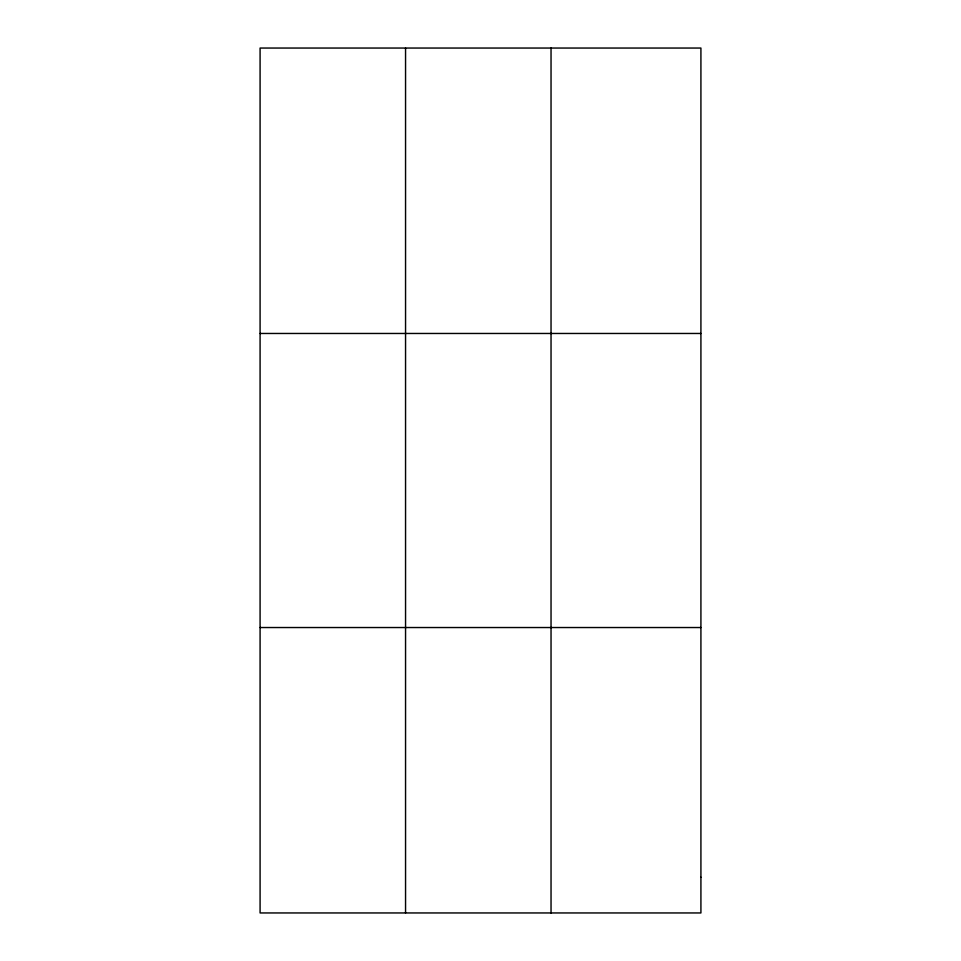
<?xml version="1.0" encoding="UTF-8"?>
<svg xmlns="http://www.w3.org/2000/svg" width="961" height="961" viewBox="0 0 961 961"><rect width="100%" height="100%" fill="white"/><g stroke="black" fill="none" stroke-linecap="round" stroke-linejoin="round"><path stroke-width="1.44" d="M405.554 48.05L405.554 912.95M551.037 48.05L551.037 912.95M260.083 333.467L700.917 333.467M260.083 627.533L700.917 627.533M700.917 877.273L700.917 912.95L260.083 912.95L260.083 48.05L700.917 48.05L700.917 877.273"/></g></svg>
